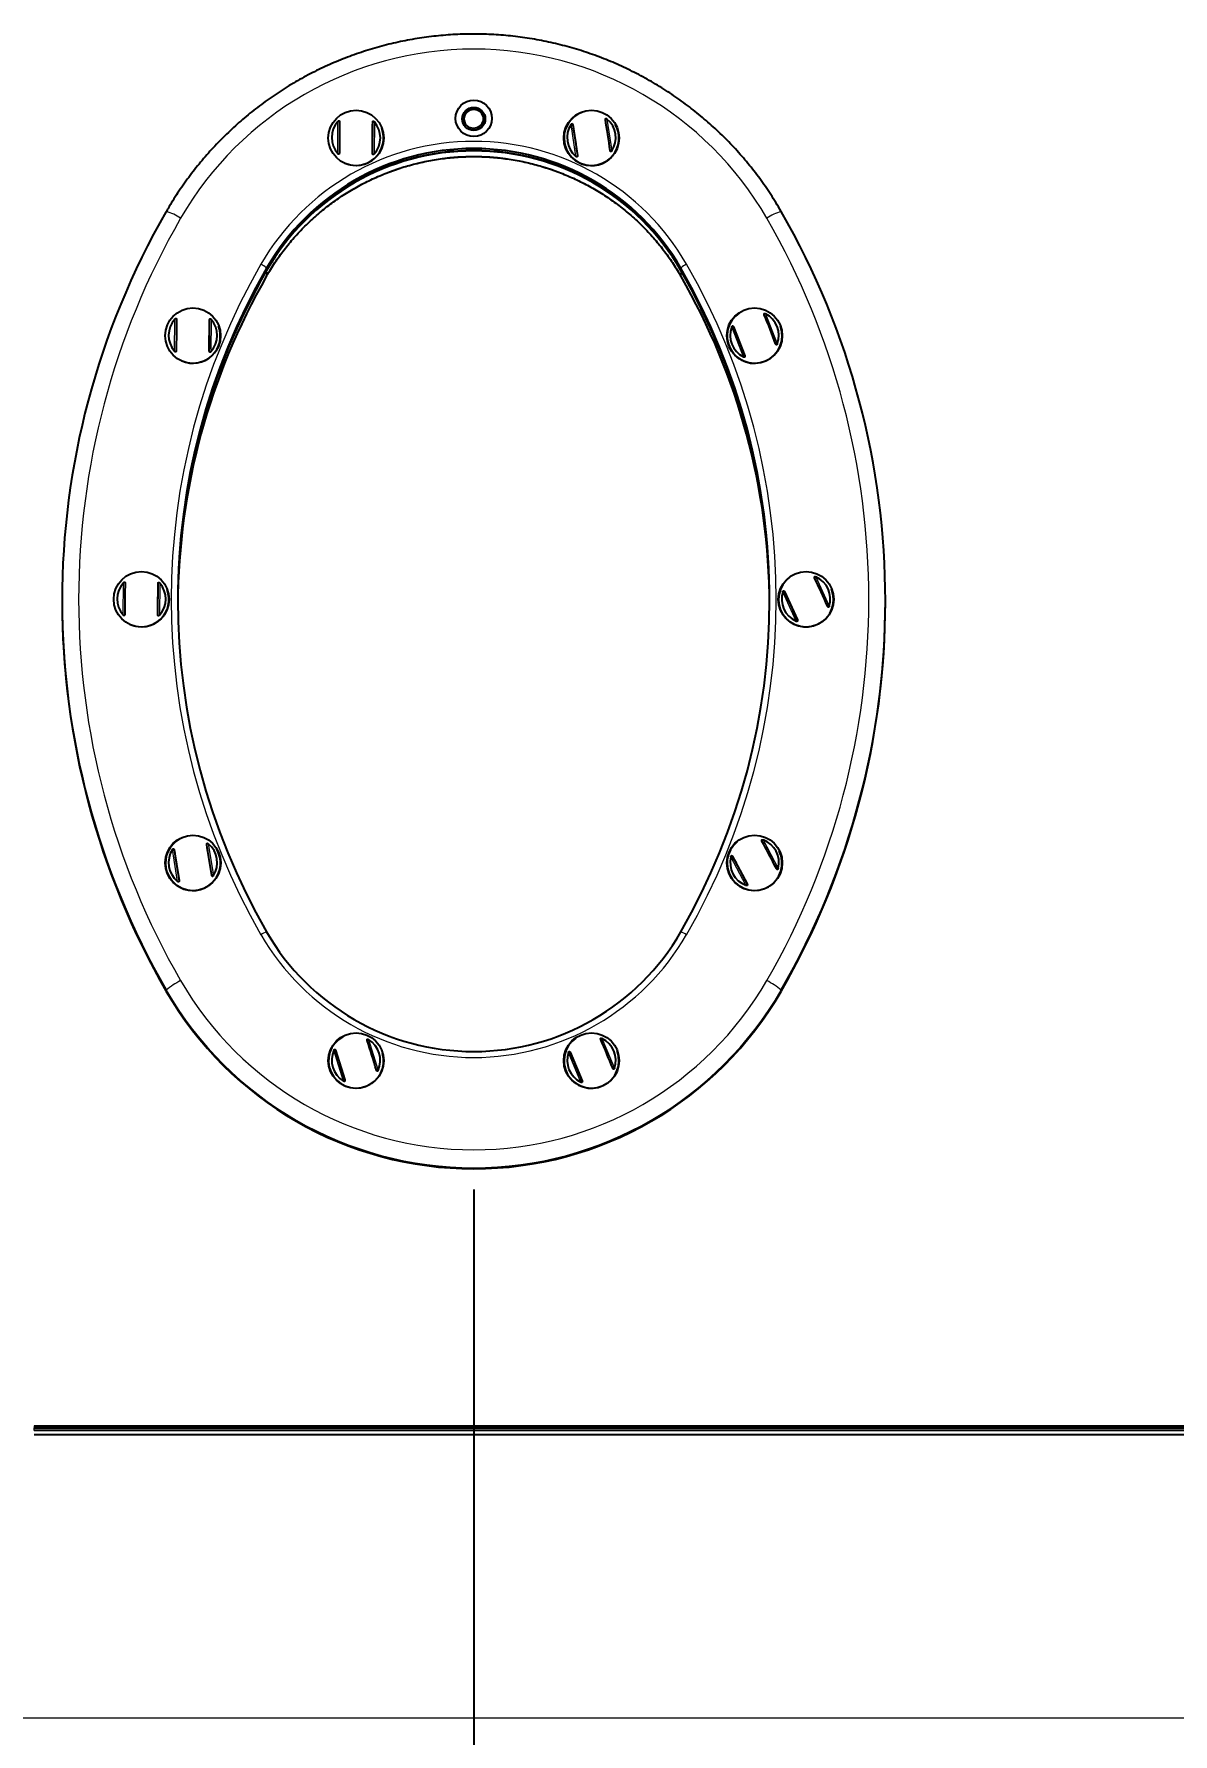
# Model space of a CAD drawing. Header units: millimetres. Extents: x -218071 to -203542, y 15363 to 51382.
# Drawn here: x -217619.4 to -217585, y 51213.1 to 51264.5 of the extents above; entities that cross this region are included whole.
import ezdxf

# ---------------------------------------------------------------- set-up
doc = ezdxf.new("R2010")
doc.units = ezdxf.units.MM
doc.header["$LTSCALE"] = 4
doc.layers.add('TPF-DIMENSIONS', color=3, linetype='Continuous')
doc.layers.add('TPF-EQUIPEMENT', color=7, linetype='Continuous')
doc.dimstyles.new('ISO-25', dxfattribs={"dimtxt": 2.5, "dimasz": 2, "dimexe": 1.25, "dimexo": 0.625, "dimtad": 1, "dimtxsty": 'Standard', "dimcen": -2.5, "dimclrt": 256, "dimadec": 0, "dimazin": 0, "dimtfac": 1, "dimtmove": 0, "dimatfit": 3, "dimfxl": 1, "dimarcsym": 0})

# ---------------------------------------------------------------- blocks, each defined once
blk = doc.blocks.new('*D685')
at = {"layer": 'Defpoints', "color": 0, "transparency": 16777216}
for p in [(-217606.102, 51230.158), (-217563.102, 51230.158), (-217563.102, 51112.158)]:
    blk.add_point(p, dxfattribs=at)
at = {"layer": 'TPF-DIMENSIONS', "color": 0, "lineweight": -2, "transparency": 16777216}
for p, q in [((-217606.102, 51229.533), (-217606.102, 51110.908)), ((-217563.102, 51229.533), (-217563.102, 51110.908)), ((-217604.102, 51112.158), (-217565.102, 51112.158))]:
    blk.add_line(p, q, dxfattribs=at)
at = {"layer": 'TPF-DIMENSIONS', "color": 0, "transparency": 16777216}
for points in [[(-217604.102, 51112.491), (-217604.102, 51111.825), (-217606.102, 51112.158)], [(-217565.102, 51112.491), (-217565.102, 51111.825), (-217563.102, 51112.158)]]:
    blk.add_solid(points, dxfattribs=at)
at = {"layer": 'TPF-DIMENSIONS', "transparency": 16777216, "insert": (-217584.602, 51114.033), "char_height": 2.5, "attachment_point": 5}
blk.add_mtext('43', dxfattribs=at)

msp = doc.modelspace()

# ---------------------------------------------------------------- linework, layer by layer
at = {"layer": 'TPF-EQUIPEMENT', "color": 8, "linetype": 'Continuous', "lineweight": 18, "transparency": 33554671}
for p, q in [((-217610.217, 51260.848), (-217610.208, 51261.823)), ((-217609.108, 51261.813), (-217609.117, 51260.838)), ((-217606.425, 51261.788), (-217606.45, 51261.88)), ((-217602.072, 51261.895), (-217601.925, 51260.931)), ((-217603.013, 51260.767), (-217603.159, 51261.731)), ((-217612.366, 51257.318), (-217612.371, 51257.321)), ((-217612.366, 51257.389), (-217612.366, 51257.33)), ((-217612.366, 51257.318), (-217612.366, 51257.15)), ((-217599.839, 51257.389), (-217599.839, 51257.33)), ((-217599.834, 51257.321), (-217599.839, 51257.318)), ((-217599.839, 51257.318), (-217599.839, 51257.15)), ((-217615.15, 51254.871), (-217615.141, 51255.846)), ((-217614.041, 51255.836), (-217614.05, 51254.861)), ((-217597.274, 51256.007), (-217596.92, 51255.098)), ((-217597.945, 51254.701), (-217598.3, 51255.609)), ((-217595.754, 51248.054), (-217595.35, 51247.166)), ((-217616.707, 51246.902), (-217616.698, 51247.877)), ((-217615.598, 51247.867), (-217615.607, 51246.892)), ((-217596.351, 51246.714), (-217596.755, 51247.602)), ((-217615.06, 51238.846), (-217615.216, 51239.808)), ((-217614.131, 51239.983), (-217613.974, 51239.021)), ((-217597.35, 51240.101), (-217596.895, 51239.237)), ((-217597.869, 51238.728), (-217598.324, 51239.592)), ((-217615.401, 51235.555), (-217615.401, 51235.522)), ((-217596.804, 51235.555), (-217596.804, 51235.522)), ((-217609.283, 51234.065), (-217608.992, 51233.134)), ((-217602.223, 51234.098), (-217601.846, 51233.198)), ((-217610.043, 51232.809), (-217610.333, 51233.741)), ((-217602.862, 51232.777), (-217603.238, 51233.677)), ((-217619.402, 51222.383), (-217619.402, 51222.331)), ((-217619.402, 51222.317), (-217619.402, 51222.331)), ((-217619.402, 51222.248), (-217619.402, 51222.317)), ((-217638.552, 51213.557), (-217444.652, 51213.557))]:
    msp.add_line(p, q, dxfattribs=at)
at = {"layer": 'TPF-EQUIPEMENT', "color": 7, "linetype": 'Continuous', "lineweight": 25, "transparency": 33554671}
for p, q in [((-217609.167, 51260.861), (-217609.159, 51261.8)), ((-217606.425, 51261.788), (-217606.432, 51261.781)), ((-217606.386, 51261.808), (-217606.427, 51261.768)), ((-217606.386, 51261.808), (-217606.386, 51261.821)), ((-217605.819, 51262.004), (-217605.819, 51262.017)), ((-217606.269, 51261.592), (-217606.252, 51261.608)), ((-217603.107, 51261.725), (-217602.966, 51260.797)), ((-217614.1, 51254.884), (-217614.091, 51255.823)), ((-217598.246, 51255.615), (-217597.905, 51254.74)), ((-217615.657, 51246.915), (-217615.648, 51247.853)), ((-217596.702, 51247.61), (-217596.313, 51246.755)), ((-217618.552, 51247.327), (-217618.552, 51247.294)), ((-217593.652, 51247.294), (-217593.652, 51247.327)), ((-217615.164, 51239.803), (-217615.014, 51238.876)), ((-217598.271, 51239.603), (-217597.834, 51238.772)), ((-217610.28, 51233.742), (-217610.001, 51232.846)), ((-217603.185, 51233.683), (-217602.823, 51232.817)), ((-217619.402, 51222.383), (-217549.449, 51222.383)), ((-217619.402, 51222.331), (-217549.504, 51222.331)), ((-217549.515, 51222.317), (-217619.402, 51222.317)), ((-217549.56, 51222.248), (-217619.402, 51222.248)), ((-217619.402, 51222.127), (-217549.598, 51222.127))]:
    msp.add_line(p, q, dxfattribs=at)
at = {"layer": 'TPF-EQUIPEMENT', "color": 7, "linetype": 'Continuous', "lineweight": 25, "transparency": 33554671, "flags": 128}
for points in [[(-217610.158, 51261.809), (-217610.159, 51261.706), (-217610.161, 51261.593), (-217610.162, 51261.475), (-217610.163, 51261.352), (-217610.164, 51261.227), (-217610.165, 51261.104), (-217610.166, 51260.984), (-217610.167, 51260.871)], [(-217609.167, 51260.861), (-217609.166, 51260.975), (-217609.165, 51261.095), (-217609.164, 51261.218), (-217609.163, 51261.343), (-217609.162, 51261.466), (-217609.161, 51261.584), (-217609.16, 51261.696), (-217609.159, 51261.8)], [(-217601.977, 51260.946), (-217601.994, 51261.058), (-217602.011, 51261.177), (-217602.029, 51261.299), (-217602.048, 51261.422), (-217602.066, 51261.543), (-217602.085, 51261.661), (-217602.102, 51261.771), (-217602.118, 51261.873)], [(-217603.107, 51261.725), (-217603.091, 51261.622), (-217603.073, 51261.512), (-217603.055, 51261.394), (-217603.037, 51261.273), (-217603.018, 51261.15), (-217603, 51261.028), (-217602.982, 51260.909), (-217602.966, 51260.797)], [(-217615.091, 51255.832), (-217615.092, 51255.728), (-217615.093, 51255.616), (-217615.094, 51255.497), (-217615.095, 51255.375), (-217615.097, 51255.25), (-217615.098, 51255.127), (-217615.099, 51255.007), (-217615.1, 51254.893)], [(-217614.1, 51254.884), (-217614.099, 51254.998), (-217614.098, 51255.118), (-217614.097, 51255.241), (-217614.095, 51255.366), (-217614.094, 51255.488), (-217614.093, 51255.607), (-217614.092, 51255.719), (-217614.091, 51255.823)], [(-217616.648, 51247.862), (-217616.649, 51247.759), (-217616.65, 51247.647), (-217616.651, 51247.528), (-217616.652, 51247.405), (-217616.654, 51247.281), (-217616.655, 51247.157), (-217616.656, 51247.038), (-217616.657, 51246.924)], [(-217615.657, 51246.915), (-217615.656, 51247.029), (-217615.655, 51247.148), (-217615.654, 51247.272), (-217615.653, 51247.396), (-217615.651, 51247.519), (-217615.65, 51247.638), (-217615.649, 51247.75), (-217615.648, 51247.853)], [(-217615.164, 51239.803), (-217615.147, 51239.701), (-217615.128, 51239.59), (-217615.109, 51239.473), (-217615.089, 51239.352), (-217615.069, 51239.229), (-217615.05, 51239.107), (-217615.031, 51238.989), (-217615.014, 51238.876)], [(-217614.027, 51239.035), (-217614.044, 51239.148), (-217614.063, 51239.266), (-217614.082, 51239.388), (-217614.102, 51239.51), (-217614.122, 51239.632), (-217614.141, 51239.749), (-217614.16, 51239.86), (-217614.177, 51239.961)]]:
    msp.add_lwpolyline(points, dxfattribs=at)
at = {"layer": 'TPF-EQUIPEMENT', "color": 7, "linetype": 'Continuous', "lineweight": 25, "transparency": 33554671}
for centre, radius in [((-217606.101, 51261.915), 0.549), ((-217609.663, 51261.321), 0.839), ((-217606.102, 51261.898), 0.349), ((-217602.542, 51261.321), 0.839), ((-217614.596, 51255.344), 0.839), ((-217597.609, 51255.344), 0.839), ((-217616.153, 51247.375), 0.839), ((-217596.051, 51247.375), 0.839), ((-217614.595, 51239.405), 0.839), ((-217597.608, 51239.405), 0.839), ((-217609.662, 51233.428), 0.839), ((-217602.541, 51233.428), 0.839)]:
    msp.add_circle(centre, radius, dxfattribs=at)
at = {"layer": 'TPF-EQUIPEMENT', "color": 8, "linetype": 'Continuous', "lineweight": 18, "transparency": 33554671}
for centre, radius, start, end in [((-217606.102, 51253.769), 10.24, 30.0381, 149.9619), ((-217606.102, 51261.925), 0.35, 244.7144, 352.6896), ((-217606.102, 51253.784), 7.435, 30.0369, 149.9631), ((-217606.102, 51253.528), 7.235, 30.0369, 149.9631), ((-217594.985, 51247.371), 23.067, 150.0271, 209.9729), ((-217615.786, 51257.722), 1.431, 55.1097, 74.3963), ((-217596.419, 51257.722), 1.431, 105.6037, 124.8903), ((-217617.22, 51247.371), 23.067, 330.0271, 29.9729), ((-217594.965, 51247.371), 20.287, 150.0269, 209.9731), ((-217612.885, 51256.804), 0.783, 48.402, 63.7505), ((-217599.32, 51256.804), 0.783, 116.2495, 131.598), ((-217617.239, 51247.371), 20.287, 330.0269, 29.9731), ((-217612.212, 51236.766), 0.572, 105.6037, 124.8903), ((-217606.102, 51240.958), 7.435, 210.0369, 329.9631), ((-217599.993, 51236.766), 0.572, 55.1097, 74.3963), ((-217614.102, 51234.092), 1.956, 116.2495, 131.598), ((-217606.102, 51240.973), 10.24, 210.0381, 329.9619), ((-217598.103, 51234.092), 1.956, 48.402, 63.7505), ((-217606.102, 51240.932), 10.741, 210.0392, 329.9608)]:
    msp.add_arc(centre, radius, start, end, dxfattribs=at)
at = {"layer": 'TPF-EQUIPEMENT', "color": 7, "linetype": 'Continuous', "lineweight": 25, "transparency": 33554671}
for centre, radius, start, end in [((-217609.668, 51261.331), 0.731, 137.6747, 221.2737), ((-217609.658, 51261.331), 0.731, 317.6747, 41.2737), ((-217606.102, 51261.836), 0.35, 5.1705, 174.8295), ((-217606.102, 51261.884), 0.3, 43.8619, 176.5629), ((-217606.105, 51261.919), 0.298, 148.623, 199.2309), ((-217606.103, 51261.907), 0.299, 199.2739, 248.5298), ((-217606.102, 51261.92), 0.299, 248.3156, 19.0517), ((-217606.101, 51261.885), 0.298, 3.2539, 43.9321), ((-217606.101, 51261.906), 0.299, 19.2439, 41.805), ((-217602.541, 51261.316), 0.831, 110.4901, 29.7848), ((-217602.538, 51261.331), 0.732, 326.8382, 50.4248), ((-217609.662, 51261.319), 0.83, 245.9452, 20.5748), ((-217602.547, 51261.331), 0.732, 146.8382, 230.4248), ((-217606.102, 51253.768), 7.235, 30.0369, 149.9631), ((-217606.102, 51253.709), 7.235, 30.0369, 149.9631), ((-217606.102, 51253.697), 7.235, 30.0369, 149.9631), ((-217594.989, 51247.327), 23.564, 150.0269, 209.9731), ((-217617.216, 51247.327), 23.564, 330.0269, 29.9731), ((-217594.964, 51247.354), 20.088, 150.0269, 209.9731), ((-217594.958, 51247.292), 20.094, 150.0301, 179.9096), ((-217594.959, 51247.28), 20.094, 150.0297, 179.8926), ((-217617.241, 51247.354), 20.088, 330.0269, 29.9731), ((-217617.246, 51247.292), 20.094, 0.09, 29.9703), ((-217617.247, 51247.28), 20.094, 0.1078, 29.9699), ((-217594.958, 51247.112), 20.094, 150.0301, 179.6522), ((-217617.246, 51247.112), 20.094, 0.3474, 29.9703), ((-217614.6, 51255.354), 0.731, 137.6747, 221.2737), ((-217614.595, 51255.341), 0.83, 245.9452, 20.5748), ((-217614.591, 51255.354), 0.731, 317.6747, 41.2737), ((-217597.609, 51255.34), 0.831, 123.0877, 19.5189), ((-217620.023, 51246.601), 24.568, 20.2422, 22.4317), ((-217597.606, 51255.354), 0.732, 339.5741, 63.0998), ((-217597.613, 51255.354), 0.732, 159.5741, 243.0998), ((-217620.955, 51246.24), 24.568, 20.2422, 22.4317), ((-217596.052, 51247.37), 0.831, 126.1809, 22.608), ((-217615.245, 51238.654), 21.591, 23.22, 25.7118), ((-217596.049, 51247.384), 0.733, 342.7139, 66.2179), ((-217616.157, 51247.384), 0.731, 137.6747, 221.2737), ((-217616.152, 51247.372), 0.83, 245.9452, 20.5748), ((-217616.148, 51247.384), 0.731, 317.6747, 41.2737), ((-217596.056, 51247.384), 0.733, 162.7139, 246.2179), ((-217616.156, 51238.243), 21.591, 23.22, 25.7118), ((-217594.982, 51247.297), 23.571, 180.0057, 209.9701), ((-217617.223, 51247.297), 23.571, 330.0299, 359.9943), ((-217614.594, 51239.4), 0.831, 111.0656, 30.3587), ((-217614.6, 51239.414), 0.732, 147.4204, 231.0052), ((-217614.591, 51239.415), 0.732, 327.4204, 51.0052), ((-217597.609, 51239.401), 0.831, 129.4459, 25.8727), ((-217614.15, 51230.707), 19.199, 26.3698, 29.1726), ((-217597.606, 51239.414), 0.733, 346.0319, 69.5105), ((-217597.613, 51239.415), 0.733, 166.0319, 249.5105), ((-217615.035, 51230.244), 19.199, 26.3698, 29.1726), ((-217606.102, 51240.939), 7.235, 210.0369, 329.9631), ((-217606.102, 51240.899), 10.741, 210.0392, 329.9608), ((-217609.662, 51233.423), 0.831, 119.095, 15.5364), ((-217637.867, 51224.655), 30.045, 16.4066, 18.1966), ((-217609.659, 51233.437), 0.732, 335.5266, 59.0766), ((-217602.541, 51233.424), 0.831, 124.4196, 20.8486), ((-217623.466, 51224.695), 23.183, 21.5237, 23.8442), ((-217602.539, 51233.437), 0.732, 340.9257, 64.4422), ((-217609.667, 51233.437), 0.732, 155.5266, 239.0766), ((-217638.823, 51224.36), 30.045, 16.4066, 18.1966), ((-217602.546, 51233.437), 0.732, 160.9257, 244.4422), ((-217624.389, 51224.312), 23.183, 21.5237, 23.8442)]:
    msp.add_arc(centre, radius, start, end, dxfattribs=at)
for points, knots in [([(-217596.805, 51259.101), (-217596.857, 51259.191), (-217597.008, 51259.448), (-217597.278, 51259.859), (-217597.622, 51260.327), (-217597.991, 51260.776), (-217598.384, 51261.204), (-217598.8, 51261.61), (-217599.237, 51261.993), (-217599.694, 51262.352), (-217600.17, 51262.686), (-217600.664, 51262.994), (-217601.174, 51263.274), (-217601.698, 51263.527), (-217602.235, 51263.75), (-217602.784, 51263.945), (-217603.342, 51264.109), (-217603.909, 51264.243), (-217604.482, 51264.346), (-217605.06, 51264.418), (-217605.641, 51264.459), (-217606.223, 51264.468), (-217606.805, 51264.446), (-217607.385, 51264.393), (-217607.961, 51264.308), (-217608.531, 51264.192), (-217609.095, 51264.045), (-217609.649, 51263.868), (-217610.193, 51263.661), (-217610.725, 51263.426), (-217611.244, 51263.162), (-217611.747, 51262.87), (-217612.234, 51262.551), (-217612.702, 51262.207), (-217613.152, 51261.838), (-217613.58, 51261.445), (-217613.986, 51261.029), (-217614.369, 51260.592), (-217614.728, 51260.135), (-217615.056, 51259.668), (-217615.274, 51259.319), (-217615.383, 51259.131), (-217615.4, 51259.101)], [0, 0, 0, 0, 0.013935, 0.039793, 0.065655, 0.091516, 0.117378, 0.143241, 0.169103, 0.194967, 0.22083, 0.246694, 0.272558, 0.298422, 0.324287, 0.350152, 0.376017, 0.401883, 0.427748, 0.453614, 0.47948, 0.505347, 0.531213, 0.557079, 0.582945, 0.608811, 0.634677, 0.660543, 0.686409, 0.712274, 0.73814, 0.764005, 0.789869, 0.815734, 0.841598, 0.867462, 0.893325, 0.919188, 0.945051, 0.970913, 0.995415, 1, 1, 1, 1]), ([(-217610.208, 51261.823), (-217610.204, 51261.827), (-217610.198, 51261.834), (-217610.188, 51261.84), (-217610.18, 51261.843), (-217610.173, 51261.842), (-217610.167, 51261.839), (-217610.161, 51261.831), (-217610.159, 51261.82), (-217610.159, 51261.811), (-217610.158, 51261.809)], [0, 0, 0, 0, 0.162591, 0.272732, 0.360768, 0.449106, 0.532458, 0.668131, 0.902571, 1, 1, 1, 1]), ([(-217609.159, 51261.8), (-217609.158, 51261.808), (-217609.157, 51261.82), (-217609.15, 51261.83), (-217609.144, 51261.833), (-217609.137, 51261.833), (-217609.129, 51261.83), (-217609.119, 51261.824), (-217609.112, 51261.817), (-217609.108, 51261.813)], [0, 0, 0, 0, 0.3349613, 0.4430325, 0.5519687, 0.6356631, 0.7193111, 0.8331976, 1, 1, 1, 1]), ([(-217606.386, 51261.821), (-217606.386, 51261.821), (-217606.386, 51261.821), (-217606.389, 51261.82), (-217606.396, 51261.815), (-217606.406, 51261.806), (-217606.416, 51261.796), (-217606.422, 51261.791), (-217606.425, 51261.788)], [0, 0, 0, 0, 0.115609, 0.229851, 0.459452, 0.707307, 0.851054, 1, 1, 1, 1]), ([(-217602.118, 51261.873), (-217602.119, 51261.882), (-217602.12, 51261.894), (-217602.115, 51261.904), (-217602.11, 51261.909), (-217602.103, 51261.91), (-217602.094, 51261.908), (-217602.083, 51261.904), (-217602.076, 51261.898), (-217602.072, 51261.895)], [0, 0, 0, 0, 0.334961, 0.443033, 0.551969, 0.635663, 0.719311, 0.833198, 1, 1, 1, 1]), ([(-217606.252, 51261.608), (-217606.249, 51261.611), (-217606.243, 51261.616), (-217606.233, 51261.626), (-217606.223, 51261.635), (-217606.216, 51261.64), (-217606.213, 51261.642), (-217606.213, 51261.641), (-217606.213, 51261.641)], [0, 0, 0, 0, 0.145858, 0.290178, 0.541053, 0.770746, 0.88468, 1, 1, 1, 1]), ([(-217603.159, 51261.731), (-217603.156, 51261.735), (-217603.151, 51261.743), (-217603.142, 51261.75), (-217603.134, 51261.754), (-217603.127, 51261.755), (-217603.12, 51261.753), (-217603.113, 51261.746), (-217603.109, 51261.735), (-217603.107, 51261.727), (-217603.107, 51261.725)], [0, 0, 0, 0, 0.162591, 0.272732, 0.360768, 0.449106, 0.532458, 0.668131, 0.902571, 1, 1, 1, 1]), ([(-217612.366, 51257.148), (-217612.325, 51257.217), (-217612.204, 51257.423), (-217611.982, 51257.753), (-217611.691, 51258.131), (-217611.376, 51258.489), (-217611.038, 51258.825), (-217610.678, 51259.139), (-217610.298, 51259.428), (-217609.9, 51259.691), (-217609.486, 51259.928), (-217609.056, 51260.136), (-217608.614, 51260.316), (-217608.16, 51260.467), (-217607.698, 51260.587), (-217607.228, 51260.677), (-217606.754, 51260.735), (-217606.277, 51260.763), (-217605.799, 51260.758), (-217605.323, 51260.723), (-217604.849, 51260.656), (-217604.382, 51260.558), (-217603.922, 51260.429), (-217603.471, 51260.271), (-217603.032, 51260.083), (-217602.606, 51259.867), (-217602.196, 51259.623), (-217601.803, 51259.352), (-217601.428, 51259.057), (-217601.074, 51258.737), (-217600.742, 51258.395), (-217600.433, 51258.031), (-217600.154, 51257.655), (-217599.961, 51257.357), (-217599.862, 51257.187), (-217599.839, 51257.148)], [0, 0, 0, 0, 0.015925, 0.047432, 0.078942, 0.110452, 0.141961, 0.173468, 0.204975, 0.23648, 0.267985, 0.299488, 0.33099, 0.362492, 0.393993, 0.425494, 0.456993, 0.488493, 0.519992, 0.551491, 0.58299, 0.61449, 0.645989, 0.677489, 0.708989, 0.74049, 0.771992, 0.803495, 0.834998, 0.866503, 0.898008, 0.929515, 0.961023, 0.990878, 1, 1, 1, 1]), ([(-217610.167, 51260.871), (-217610.168, 51260.861), (-217610.168, 51260.848), (-217610.176, 51260.836), (-217610.182, 51260.831), (-217610.189, 51260.83), (-217610.197, 51260.832), (-217610.207, 51260.838), (-217610.213, 51260.844), (-217610.217, 51260.848)], [0, 0, 0, 0, 0.334961, 0.443033, 0.551969, 0.635663, 0.719311, 0.833198, 1, 1, 1, 1]), ([(-217609.117, 51260.838), (-217609.121, 51260.834), (-217609.127, 51260.828), (-217609.138, 51260.822), (-217609.146, 51260.82), (-217609.153, 51260.822), (-217609.159, 51260.826), (-217609.165, 51260.836), (-217609.167, 51260.849), (-217609.167, 51260.859), (-217609.167, 51260.861)], [0, 0, 0, 0, 0.162591, 0.272732, 0.360768, 0.449106, 0.532458, 0.668131, 0.902571, 1, 1, 1, 1]), ([(-217602.966, 51260.797), (-217602.965, 51260.787), (-217602.964, 51260.774), (-217602.969, 51260.761), (-217602.975, 51260.756), (-217602.982, 51260.753), (-217602.99, 51260.754), (-217603.001, 51260.758), (-217603.008, 51260.764), (-217603.013, 51260.767)], [0, 0, 0, 0, 0.334961, 0.443033, 0.551969, 0.635663, 0.719311, 0.833198, 1, 1, 1, 1]), ([(-217601.925, 51260.931), (-217601.928, 51260.926), (-217601.934, 51260.919), (-217601.943, 51260.912), (-217601.95, 51260.909), (-217601.957, 51260.909), (-217601.964, 51260.912), (-217601.971, 51260.921), (-217601.975, 51260.933), (-217601.977, 51260.943), (-217601.977, 51260.946)], [0, 0, 0, 0, 0.162591, 0.272732, 0.360768, 0.449106, 0.532458, 0.668131, 0.902571, 1, 1, 1, 1]), ([(-217615.141, 51255.846), (-217615.137, 51255.85), (-217615.131, 51255.856), (-217615.121, 51255.863), (-217615.112, 51255.865), (-217615.106, 51255.865), (-217615.099, 51255.862), (-217615.093, 51255.854), (-217615.091, 51255.843), (-217615.091, 51255.834), (-217615.091, 51255.832)], [0, 0, 0, 0, 0.162591, 0.272732, 0.360768, 0.449106, 0.532458, 0.668131, 0.902571, 1, 1, 1, 1]), ([(-217614.091, 51255.823), (-217614.091, 51255.831), (-217614.09, 51255.843), (-217614.083, 51255.852), (-217614.077, 51255.856), (-217614.069, 51255.856), (-217614.061, 51255.853), (-217614.051, 51255.847), (-217614.045, 51255.84), (-217614.041, 51255.836)], [0, 0, 0, 0, 0.3349613, 0.4430325, 0.5519687, 0.6356631, 0.7193111, 0.8331976, 1, 1, 1, 1]), ([(-217598.3, 51255.609), (-217598.297, 51255.614), (-217598.294, 51255.623), (-217598.287, 51255.632), (-217598.28, 51255.638), (-217598.273, 51255.64), (-217598.266, 51255.64), (-217598.257, 51255.634), (-217598.251, 51255.625), (-217598.247, 51255.617), (-217598.246, 51255.615)], [0, 0, 0, 0, 0.162591, 0.272732, 0.360768, 0.449106, 0.532458, 0.668131, 0.902571, 1, 1, 1, 1]), ([(-217597.314, 51255.976), (-217597.317, 51255.984), (-217597.321, 51255.995), (-217597.318, 51256.007), (-217597.314, 51256.012), (-217597.308, 51256.015), (-217597.3, 51256.015), (-217597.288, 51256.013), (-217597.28, 51256.009), (-217597.274, 51256.007)], [0, 0, 0, 0, 0.334961, 0.443033, 0.551969, 0.635663, 0.719311, 0.833198, 1, 1, 1, 1]), ([(-217615.1, 51254.893), (-217615.1, 51254.884), (-217615.101, 51254.871), (-217615.108, 51254.859), (-217615.114, 51254.854), (-217615.121, 51254.853), (-217615.129, 51254.855), (-217615.14, 51254.86), (-217615.146, 51254.867), (-217615.15, 51254.871)], [0, 0, 0, 0, 0.334961, 0.443033, 0.551969, 0.635663, 0.719311, 0.833198, 1, 1, 1, 1]), ([(-217614.05, 51254.861), (-217614.054, 51254.857), (-217614.06, 51254.851), (-217614.07, 51254.845), (-217614.078, 51254.843), (-217614.085, 51254.845), (-217614.091, 51254.849), (-217614.097, 51254.859), (-217614.1, 51254.872), (-217614.1, 51254.881), (-217614.1, 51254.884)], [0, 0, 0, 0, 0.162591, 0.272732, 0.360768, 0.449106, 0.532458, 0.668131, 0.902571, 1, 1, 1, 1]), ([(-217597.905, 51254.74), (-217597.902, 51254.731), (-217597.898, 51254.718), (-217597.901, 51254.704), (-217597.905, 51254.698), (-217597.911, 51254.694), (-217597.919, 51254.693), (-217597.931, 51254.694), (-217597.94, 51254.698), (-217597.945, 51254.701)], [0, 0, 0, 0, 0.334961, 0.443033, 0.551969, 0.635663, 0.719311, 0.833198, 1, 1, 1, 1]), ([(-217596.92, 51255.098), (-217596.922, 51255.093), (-217596.925, 51255.085), (-217596.932, 51255.076), (-217596.939, 51255.071), (-217596.946, 51255.07), (-217596.953, 51255.071), (-217596.962, 51255.079), (-217596.968, 51255.09), (-217596.972, 51255.099), (-217596.973, 51255.101)], [0, 0, 0, 0, 0.162591, 0.272732, 0.360768, 0.449106, 0.532458, 0.668131, 0.902571, 1, 1, 1, 1]), ([(-217595.792, 51248.021), (-217595.795, 51248.029), (-217595.799, 51248.04), (-217595.797, 51248.052), (-217595.794, 51248.057), (-217595.787, 51248.06), (-217595.779, 51248.061), (-217595.767, 51248.06), (-217595.759, 51248.056), (-217595.754, 51248.054)], [0, 0, 0, 0, 0.334961, 0.443033, 0.551969, 0.635663, 0.719311, 0.833198, 1, 1, 1, 1]), ([(-217616.698, 51247.877), (-217616.694, 51247.88), (-217616.688, 51247.887), (-217616.678, 51247.893), (-217616.669, 51247.896), (-217616.663, 51247.896), (-217616.656, 51247.893), (-217616.651, 51247.884), (-217616.648, 51247.873), (-217616.648, 51247.865), (-217616.648, 51247.862)], [0, 0, 0, 0, 0.162591, 0.272732, 0.360768, 0.449106, 0.532458, 0.668131, 0.902571, 1, 1, 1, 1]), ([(-217615.648, 51247.853), (-217615.648, 51247.862), (-217615.647, 51247.873), (-217615.64, 51247.883), (-217615.634, 51247.886), (-217615.626, 51247.886), (-217615.618, 51247.884), (-217615.608, 51247.877), (-217615.602, 51247.871), (-217615.598, 51247.867)], [0, 0, 0, 0, 0.334961, 0.443033, 0.551969, 0.635663, 0.719311, 0.833198, 1, 1, 1, 1]), ([(-217596.755, 51247.602), (-217596.754, 51247.607), (-217596.751, 51247.616), (-217596.744, 51247.625), (-217596.737, 51247.631), (-217596.731, 51247.634), (-217596.724, 51247.634), (-217596.715, 51247.629), (-217596.707, 51247.62), (-217596.703, 51247.612), (-217596.702, 51247.61)], [0, 0, 0, 0, 0.162591, 0.272732, 0.360768, 0.449106, 0.532458, 0.668131, 0.902571, 1, 1, 1, 1]), ([(-217616.657, 51246.924), (-217616.657, 51246.914), (-217616.658, 51246.901), (-217616.665, 51246.889), (-217616.671, 51246.884), (-217616.679, 51246.883), (-217616.687, 51246.885), (-217616.697, 51246.891), (-217616.703, 51246.898), (-217616.707, 51246.902)], [0, 0, 0, 0, 0.334961, 0.443033, 0.551969, 0.635663, 0.719311, 0.833198, 1, 1, 1, 1]), ([(-217615.607, 51246.892), (-217615.611, 51246.888), (-217615.617, 51246.881), (-217615.627, 51246.876), (-217615.635, 51246.874), (-217615.642, 51246.875), (-217615.649, 51246.879), (-217615.654, 51246.889), (-217615.657, 51246.902), (-217615.657, 51246.912), (-217615.657, 51246.915)], [0, 0, 0, 0, 0.162591, 0.272732, 0.360768, 0.449106, 0.532458, 0.668131, 0.902571, 1, 1, 1, 1]), ([(-217595.35, 51247.166), (-217595.351, 51247.161), (-217595.354, 51247.153), (-217595.361, 51247.143), (-217595.368, 51247.138), (-217595.374, 51247.136), (-217595.381, 51247.138), (-217595.39, 51247.145), (-217595.398, 51247.155), (-217595.401, 51247.164), (-217595.403, 51247.167)], [0, 0, 0, 0, 0.162591, 0.272732, 0.360768, 0.449106, 0.532458, 0.668131, 0.902571, 1, 1, 1, 1]), ([(-217596.313, 51246.755), (-217596.31, 51246.746), (-217596.306, 51246.734), (-217596.308, 51246.72), (-217596.311, 51246.713), (-217596.318, 51246.709), (-217596.326, 51246.707), (-217596.338, 51246.708), (-217596.346, 51246.712), (-217596.351, 51246.714)], [0, 0, 0, 0, 0.334961, 0.443033, 0.551969, 0.635663, 0.719311, 0.833198, 1, 1, 1, 1]), ([(-217615.216, 51239.808), (-217615.213, 51239.813), (-217615.208, 51239.82), (-217615.199, 51239.828), (-217615.191, 51239.832), (-217615.185, 51239.833), (-217615.178, 51239.831), (-217615.17, 51239.824), (-217615.166, 51239.813), (-217615.165, 51239.805), (-217615.164, 51239.803)], [0, 0, 0, 0, 0.162591, 0.272732, 0.360768, 0.449106, 0.532458, 0.668131, 0.902571, 1, 1, 1, 1]), ([(-217614.177, 51239.961), (-217614.178, 51239.97), (-217614.179, 51239.981), (-217614.174, 51239.992), (-217614.169, 51239.997), (-217614.162, 51239.998), (-217614.154, 51239.997), (-217614.142, 51239.992), (-217614.135, 51239.986), (-217614.131, 51239.983)], [0, 0, 0, 0, 0.334961, 0.443033, 0.551969, 0.635663, 0.719311, 0.833198, 1, 1, 1, 1]), ([(-217597.386, 51240.066), (-217597.389, 51240.074), (-217597.394, 51240.084), (-217597.393, 51240.096), (-217597.39, 51240.101), (-217597.384, 51240.105), (-217597.376, 51240.106), (-217597.364, 51240.105), (-217597.355, 51240.102), (-217597.35, 51240.101)], [0, 0, 0, 0, 0.334961, 0.443033, 0.551969, 0.635663, 0.719311, 0.833198, 1, 1, 1, 1]), ([(-217598.324, 51239.592), (-217598.322, 51239.597), (-217598.32, 51239.606), (-217598.314, 51239.616), (-217598.308, 51239.622), (-217598.301, 51239.625), (-217598.294, 51239.626), (-217598.284, 51239.621), (-217598.277, 51239.613), (-217598.272, 51239.605), (-217598.271, 51239.603)], [0, 0, 0, 0, 0.162591, 0.272732, 0.360768, 0.449106, 0.532458, 0.668131, 0.902571, 1, 1, 1, 1]), ([(-217596.895, 51239.237), (-217596.897, 51239.232), (-217596.899, 51239.223), (-217596.905, 51239.214), (-217596.911, 51239.208), (-217596.918, 51239.206), (-217596.925, 51239.207), (-217596.935, 51239.213), (-217596.942, 51239.224), (-217596.947, 51239.232), (-217596.948, 51239.235)], [0, 0, 0, 0, 0.162591, 0.272732, 0.360768, 0.449106, 0.532458, 0.668131, 0.902571, 1, 1, 1, 1]), ([(-217615.014, 51238.876), (-217615.013, 51238.867), (-217615.012, 51238.854), (-217615.017, 51238.84), (-217615.022, 51238.835), (-217615.029, 51238.833), (-217615.037, 51238.833), (-217615.048, 51238.837), (-217615.056, 51238.843), (-217615.06, 51238.846)], [0, 0, 0, 0, 0.334961, 0.443033, 0.551969, 0.635663, 0.719311, 0.833198, 1, 1, 1, 1]), ([(-217613.974, 51239.021), (-217613.978, 51239.016), (-217613.983, 51239.009), (-217613.992, 51239.002), (-217613.999, 51238.998), (-217614.006, 51238.998), (-217614.013, 51239.002), (-217614.02, 51239.011), (-217614.025, 51239.023), (-217614.026, 51239.032), (-217614.027, 51239.035)], [0, 0, 0, 0, 0.162591, 0.272732, 0.360768, 0.449106, 0.532458, 0.668131, 0.902571, 1, 1, 1, 1]), ([(-217597.834, 51238.772), (-217597.83, 51238.763), (-217597.825, 51238.751), (-217597.826, 51238.737), (-217597.829, 51238.73), (-217597.835, 51238.726), (-217597.843, 51238.723), (-217597.855, 51238.724), (-217597.864, 51238.727), (-217597.869, 51238.728)], [0, 0, 0, 0, 0.334961, 0.443033, 0.551969, 0.635663, 0.719311, 0.833198, 1, 1, 1, 1]), ([(-217609.325, 51234.037), (-217609.327, 51234.046), (-217609.33, 51234.057), (-217609.327, 51234.068), (-217609.322, 51234.073), (-217609.315, 51234.076), (-217609.307, 51234.076), (-217609.296, 51234.072), (-217609.287, 51234.068), (-217609.283, 51234.065)], [0, 0, 0, 0, 0.334961, 0.443033, 0.551969, 0.635663, 0.719311, 0.833198, 1, 1, 1, 1]), ([(-217602.262, 51234.066), (-217602.265, 51234.074), (-217602.269, 51234.085), (-217602.266, 51234.097), (-217602.263, 51234.102), (-217602.256, 51234.105), (-217602.248, 51234.106), (-217602.236, 51234.104), (-217602.228, 51234.1), (-217602.223, 51234.098)], [0, 0, 0, 0, 0.334961, 0.443033, 0.551969, 0.635663, 0.719311, 0.833198, 1, 1, 1, 1]), ([(-217610.333, 51233.741), (-217610.331, 51233.745), (-217610.327, 51233.754), (-217610.319, 51233.763), (-217610.312, 51233.768), (-217610.305, 51233.769), (-217610.298, 51233.768), (-217610.289, 51233.763), (-217610.284, 51233.753), (-217610.281, 51233.745), (-217610.28, 51233.742)], [0, 0, 0, 0, 0.162591, 0.272732, 0.360768, 0.449106, 0.532458, 0.668131, 0.902571, 1, 1, 1, 1]), ([(-217603.238, 51233.677), (-217603.236, 51233.682), (-217603.233, 51233.69), (-217603.226, 51233.7), (-217603.219, 51233.706), (-217603.213, 51233.708), (-217603.205, 51233.708), (-217603.196, 51233.703), (-217603.19, 51233.693), (-217603.186, 51233.686), (-217603.185, 51233.683)], [0, 0, 0, 0, 0.162591, 0.272732, 0.360768, 0.449106, 0.532458, 0.668131, 0.902571, 1, 1, 1, 1]), ([(-217608.992, 51233.134), (-217608.995, 51233.129), (-217608.999, 51233.121), (-217609.007, 51233.113), (-217609.014, 51233.109), (-217609.021, 51233.108), (-217609.028, 51233.11), (-217609.036, 51233.118), (-217609.042, 51233.129), (-217609.045, 51233.139), (-217609.046, 51233.141)], [0, 0, 0, 0, 0.162591, 0.272732, 0.360768, 0.449106, 0.532458, 0.668131, 0.902571, 1, 1, 1, 1]), ([(-217601.846, 51233.198), (-217601.848, 51233.193), (-217601.852, 51233.184), (-217601.859, 51233.175), (-217601.865, 51233.17), (-217601.872, 51233.169), (-217601.879, 51233.171), (-217601.888, 51233.178), (-217601.895, 51233.189), (-217601.898, 51233.197), (-217601.9, 51233.2)], [0, 0, 0, 0, 0.162591, 0.272732, 0.360768, 0.449106, 0.532458, 0.668131, 0.902571, 1, 1, 1, 1]), ([(-217610.001, 51232.846), (-217609.999, 51232.836), (-217609.996, 51232.824), (-217609.999, 51232.81), (-217610.004, 51232.804), (-217610.01, 51232.801), (-217610.018, 51232.8), (-217610.03, 51232.802), (-217610.038, 51232.807), (-217610.043, 51232.809)], [0, 0, 0, 0, 0.334961, 0.443033, 0.551969, 0.635663, 0.719311, 0.833198, 1, 1, 1, 1]), ([(-217602.823, 51232.817), (-217602.82, 51232.808), (-217602.816, 51232.796), (-217602.818, 51232.782), (-217602.822, 51232.775), (-217602.828, 51232.771), (-217602.836, 51232.77), (-217602.848, 51232.771), (-217602.857, 51232.775), (-217602.862, 51232.777)], [0, 0, 0, 0, 0.334961, 0.443033, 0.551969, 0.635663, 0.719311, 0.833198, 1, 1, 1, 1])]:
    msp.add_open_spline(points, degree=3, knots=knots, dxfattribs=at)

# ---------------------------------------------------------------- dimensions: what is measured, and where the dimension line sits
at = {"layer": 'TPF-DIMENSIONS', "transparency": 33554671}
dim = msp.add_linear_dim(base=(-217563.102, 51112.158), p1=(-217606.102, 51230.158), p2=(-217563.102, 51230.158), dimstyle='ISO-25', dxfattribs=at)
dim.commit()
dim.dimension.update_dxf_attribs({"geometry": '*D685', "text_midpoint": (-217584.602, 51114.033)})

doc.saveas('drawing.dxf')
